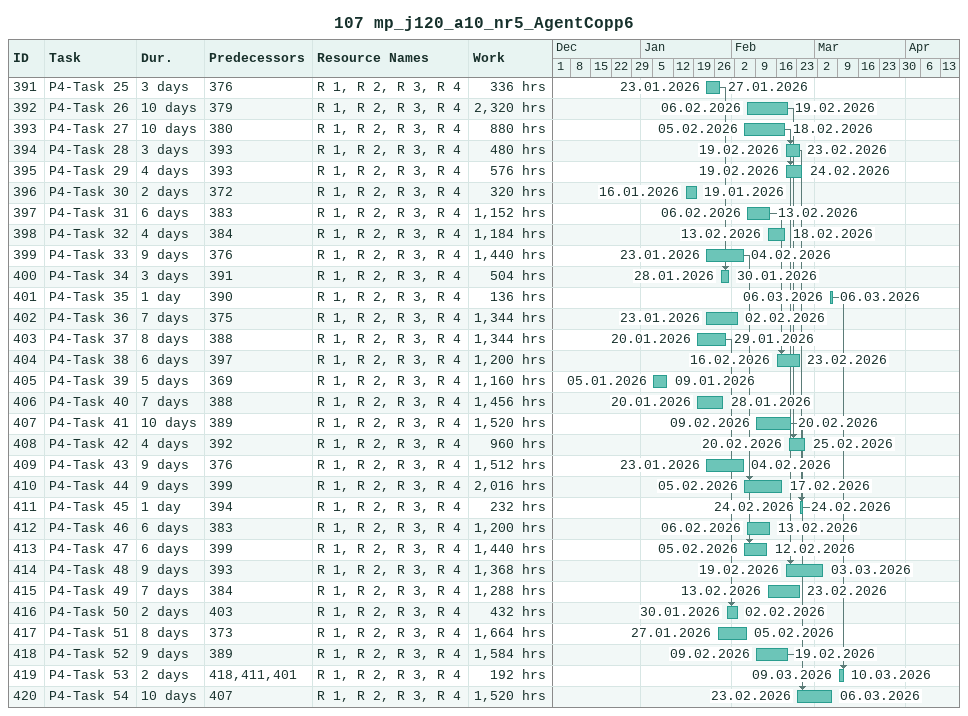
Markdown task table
107 mp_j120_a10_nr5_AgentCopp6

| ID | Task | Duration | Start | Finish | Predecessors | Resources | Work (h) |
|---|---|---|---|---|---|---|---|
| 391 | P4-Task 25 | 3d | 2026-01-23 | 2026-01-27 | 376 | R 1, R 2, R 3, R 4 | 336 |
| 392 | P4-Task 26 | 10d | 2026-02-06 | 2026-02-19 | 379 | R 1, R 2, R 3, R 4 | 2320 |
| 393 | P4-Task 27 | 10d | 2026-02-05 | 2026-02-18 | 380 | R 1, R 2, R 3, R 4 | 880 |
| 394 | P4-Task 28 | 3d | 2026-02-19 | 2026-02-23 | 393 | R 1, R 2, R 3, R 4 | 480 |
| 395 | P4-Task 29 | 4d | 2026-02-19 | 2026-02-24 | 393 | R 1, R 2, R 3, R 4 | 576 |
| 396 | P4-Task 30 | 2d | 2026-01-16 | 2026-01-19 | 372 | R 1, R 2, R 3, R 4 | 320 |
| 397 | P4-Task 31 | 6d | 2026-02-06 | 2026-02-13 | 383 | R 1, R 2, R 3, R 4 | 1152 |
| 398 | P4-Task 32 | 4d | 2026-02-13 | 2026-02-18 | 384 | R 1, R 2, R 3, R 4 | 1184 |
| 399 | P4-Task 33 | 9d | 2026-01-23 | 2026-02-04 | 376 | R 1, R 2, R 3, R 4 | 1440 |
| 400 | P4-Task 34 | 3d | 2026-01-28 | 2026-01-30 | 391 | R 1, R 2, R 3, R 4 | 504 |
| 401 | P4-Task 35 | 1d | 2026-03-06 | 2026-03-06 | 390 | R 1, R 2, R 3, R 4 | 136 |
| 402 | P4-Task 36 | 7d | 2026-01-23 | 2026-02-02 | 375 | R 1, R 2, R 3, R 4 | 1344 |
| 403 | P4-Task 37 | 8d | 2026-01-20 | 2026-01-29 | 388 | R 1, R 2, R 3, R 4 | 1344 |
| 404 | P4-Task 38 | 6d | 2026-02-16 | 2026-02-23 | 397 | R 1, R 2, R 3, R 4 | 1200 |
| 405 | P4-Task 39 | 5d | 2026-01-05 | 2026-01-09 | 369 | R 1, R 2, R 3, R 4 | 1160 |
| 406 | P4-Task 40 | 7d | 2026-01-20 | 2026-01-28 | 388 | R 1, R 2, R 3, R 4 | 1456 |
| 407 | P4-Task 41 | 10d | 2026-02-09 | 2026-02-20 | 389 | R 1, R 2, R 3, R 4 | 1520 |
| 408 | P4-Task 42 | 4d | 2026-02-20 | 2026-02-25 | 392 | R 1, R 2, R 3, R 4 | 960 |
| 409 | P4-Task 43 | 9d | 2026-01-23 | 2026-02-04 | 376 | R 1, R 2, R 3, R 4 | 1512 |
| 410 | P4-Task 44 | 9d | 2026-02-05 | 2026-02-17 | 399 | R 1, R 2, R 3, R 4 | 2016 |
| 411 | P4-Task 45 | 1d | 2026-02-24 | 2026-02-24 | 394 | R 1, R 2, R 3, R 4 | 232 |
| 412 | P4-Task 46 | 6d | 2026-02-06 | 2026-02-13 | 383 | R 1, R 2, R 3, R 4 | 1200 |
| 413 | P4-Task 47 | 6d | 2026-02-05 | 2026-02-12 | 399 | R 1, R 2, R 3, R 4 | 1440 |
| 414 | P4-Task 48 | 9d | 2026-02-19 | 2026-03-03 | 393 | R 1, R 2, R 3, R 4 | 1368 |
| 415 | P4-Task 49 | 7d | 2026-02-13 | 2026-02-23 | 384 | R 1, R 2, R 3, R 4 | 1288 |
| 416 | P4-Task 50 | 2d | 2026-01-30 | 2026-02-02 | 403 | R 1, R 2, R 3, R 4 | 432 |
| 417 | P4-Task 51 | 8d | 2026-01-27 | 2026-02-05 | 373 | R 1, R 2, R 3, R 4 | 1664 |
| 418 | P4-Task 52 | 9d | 2026-02-09 | 2026-02-19 | 389 | R 1, R 2, R 3, R 4 | 1584 |
| 419 | P4-Task 53 | 2d | 2026-03-09 | 2026-03-10 | 418, 411, 401 | R 1, R 2, R 3, R 4 | 192 |
| 420 | P4-Task 54 | 10d | 2026-02-23 | 2026-03-06 | 407 | R 1, R 2, R 3, R 4 | 1520 |
